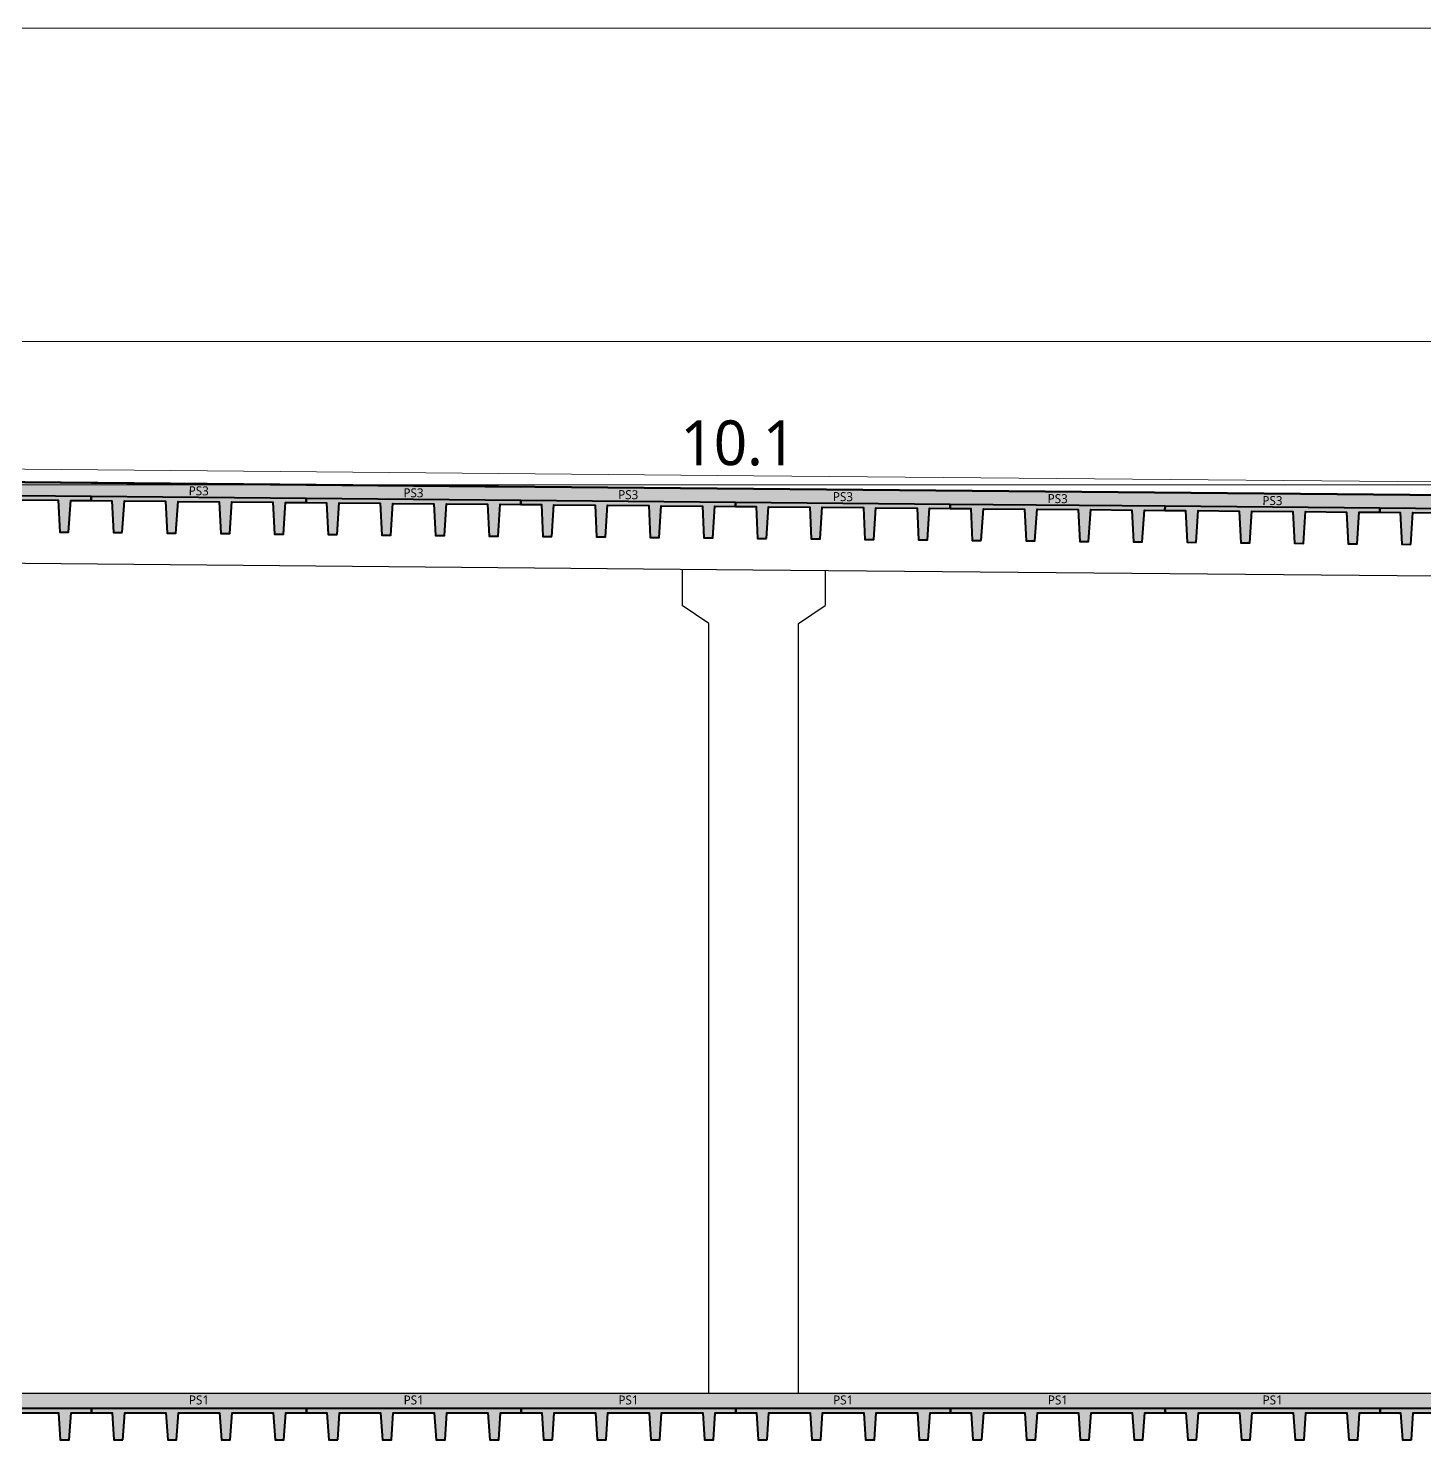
# Model space of a CAD drawing. Header units: millimetres. Extents: x 0 to 420000, y 0 to 297000.
# Drawn here: x 244904 to 260512, y 93930 to 109700 of the extents above; entities that cross this region are included whole.
import ezdxf
from ezdxf.enums import TextEntityAlignment as Align

# ---------------------------------------------------------------- set-up
doc = ezdxf.new("R2010")
doc.units = ezdxf.units.MM
for name, pattern in [('0731_main_plan$0$form_$0$y-Landschaft$0$_$1$20120914_Verkehrsflächen_Grün$0$20120628_xref - Gammel$1$3_H-GL_F1_U3 - Default$0${ Offset Lines }', [0]), ('CEN', [62, 60, -1, 0, -1]), ('HID', [2, 1.1, -0.9])]:
    doc.linetypes.add(name, pattern=pattern)
doc.layers.get('Defpoints').update_dxf_attribs({"color": 140})
doc.layers.add('1', color=3, linetype='Continuous')
doc.layers.add('A-CONC-SOLD', color=253, linetype='CEN')
for name, color, linetype, lineweight in [('A-AXIS-LINE', 1, 'CEN', 15), ('A-CONC-LIN1', 2, 'Continuous', 40), ('A-CONC-LIN2', 7, 'Continuous', 25), ('A-ELEV-LIN2', 7, 'Continuous', 25), ('A-ELEV-LIN3', 8, 'Continuous', 18), ('A-XXXX-FIN2', 6, 'Continuous', 20), ('A-XXXX-WAT1', 9, 'HID', 20)]:
    doc.layers.add(name, color=color, linetype=linetype, lineweight=lineweight)
doc.layers.add('A-XXXX-NPLT', color=144, linetype='Continuous', lineweight=15, plot=False)
doc.styles.add('맑은고딕', font='')
doc.styles.get('맑은고딕').set_extended_font_data('Malgun Gothic')

# ---------------------------------------------------------------- blocks, each defined once
blk = doc.blocks.new('axis(211208)')
at = {"layer": 'A-AXIS-LINE', "ltscale": 1000}
for p, q in [((4631788.1, -355868.7), (4955413.1, -355868.7)), ((4631788.1, -360968.7), (4955413.1, -360968.7)), ((4631788.1, -371118.7), (4955413.1, -371118.7))]:
    blk.add_line(p, q, dxfattribs=at)
blk = doc.blocks.new('PS3')
at = {"layer": 'A-CONC-SOLD'}
h = blk.add_hatch(color=256, dxfattribs=at)
h.dxf.hatch_style = 1
h.paths.add_polyline_path([(1200, 0), (-1200, 0), (-1200, -150), (1200, -150)])
h = blk.add_hatch(color=256, dxfattribs=at)
h.dxf.hatch_style = 1
h.paths.add_polyline_path([(-950, -550), (-850, -550), (-830, -195), (-370, -195), (-350, -550), (-250, -550), (-230, -195), (230, -195), (250, -550), (350, -550), (370, -195), (830, -195), (850, -550), (950, -550), (970, -195), (1200, -195), (1200, -150), (-1200, -150), (-1200, -195), (-970, -195)])
at = {"layer": 'A-CONC-LIN1', "color": 2, "linetype": '0731_main_plan$0$form_$0$y-Landschaft$0$_$1$20120914_Verkehrsflächen_Grün$0$20120628_xref - Gammel$1$3_H-GL_F1_U3 - Default$0${ Offset Lines }'}
blk.add_lwpolyline([(-850, -550), (-830, -195), (-370, -195), (-350, -550), (-250, -550), (-230, -195), (230, -195), (250, -550), (350, -550), (370, -195), (830, -195), (850, -550), (950, -550), (970, -195), (1200, -195), (1200, -150), (-1200, -150), (-1200, -195), (-970, -195), (-950, -550)], close=True, dxfattribs=at)
at = {"layer": 'A-CONC-LIN2'}
blk.add_line((-1200, 0), (1200, 0), dxfattribs=at)
at = {"layer": 'A-XXXX-NPLT', "style": '맑은고딕'}
blk.add_text('PS3', height=100, dxfattribs=at).set_placement((0, -75), align=Align.MIDDLE)
blk = doc.blocks.new('9층')
at = {"layer": '1'}
blk.add_lwpolyline([(4788325, -401119), (4801325, -401018), (4812324, -400918), (4823322, -401018), (4834327, -401118), (4845325, -401018), (4856324, -400918), (4867322, -401018), (4878322, -401119)], dxfattribs=at)
at = {"layer": 'A-CONC-LIN2'}
blk.add_lwpolyline([(4788325, -401109), (4801325, -401008), (4812324, -400908), (4823322, -401008), (4834327, -401108), (4845325, -401008), (4856324, -400908), (4867322, -401008), (4878024, -401106)], dxfattribs=at)
at = {"layer": 'A-ELEV-LIN2'}
for p, q in [((4822524, -401911), (4822524, -402318)), ((4824124, -401926), (4824124, -402318)), ((4822824, -402518), (4822524, -402318)), ((4823824, -402518), (4824124, -402318)), ((4822824, -411119), (4822824, -402518)), ((4823824, -411119), (4823824, -402518))]:
    blk.add_line(p, q, dxfattribs=at)
at = {"layer": 'A-ELEV-LIN2', "ltscale": 50}
blk.add_lwpolyline([(4788332, -402019), (4801333, -401918), (4812324, -401818), (4823314, -401918), (4834327, -402018), (4845333, -401918), (4856324, -401818), (4867314, -401918), (4878314, -402019)], dxfattribs=at)
at = {"layer": 'A-XXXX-FIN2'}
blk.add_lwpolyline([(4788324, -400969), (4801324, -400868), (4812324, -400768), (4823324, -400868), (4834327, -400968), (4845324, -400868), (4856324, -400768), (4867324, -400868), (4878224, -400968), (4878224, -401019), (4878424, -401019), (4878424, -400969), (4878544, -400969), (4878544, -401116)], dxfattribs=at)
at = {"layer": 'A-XXXX-WAT1', "ltscale": 50}
blk.add_lwpolyline([(4788325, -401114), (4801325, -401013), (4812324, -400913), (4823322, -401013), (4834327, -401113), (4845325, -401013), (4856324, -400913), (4867322, -401013), (4878024, -401111), (4878551, -401111), (4878569, -401093), (4878569, -400278), (4878589, -400269)], dxfattribs=at)
at = {"rotation": 359.479143625498}
for p in [(4814722, -400940), (4817122, -400962), (4819522, -400984), (4821922, -401005), (4824322, -401027), (4826722, -401049), (4829122, -401071), (4831522, -401093)]:
    blk.add_blockref('PS3', p, dxfattribs=at)
blk = doc.blocks.new('PS1')
at = {"layer": 'A-CONC-SOLD'}
h = blk.add_hatch(color=256, dxfattribs=at)
h.dxf.hatch_style = 1
h.paths.add_polyline_path([(2400, 0), (2400, -170), (0, -170), (0, 0)])
h = blk.add_hatch(color=256, dxfattribs=at)
h.dxf.hatch_style = 1
h.paths.add_polyline_path([(350, -520), (370, -220), (830, -220), (850, -520), (950, -520), (970, -220), (1430, -220), (1450, -520), (1550, -520), (1570, -220), (2030, -220), (2050, -520), (2150, -520), (2170, -220), (2400, -220), (2400, -170), (0, -170), (0, -220), (230, -220), (250, -520)])
at = {"layer": 'A-CONC-LIN1', "linetype": '0731_main_plan$0$form_$0$y-Landschaft$0$_$1$20120914_Verkehrsflächen_Grün$0$20120628_xref - Gammel$1$3_H-GL_F1_U3 - Default$0${ Offset Lines }'}
blk.add_lwpolyline([(350, -520), (370, -220), (830, -220), (850, -520), (950, -520), (970, -220), (1430, -220), (1450, -520), (1550, -520), (1570, -220), (2030, -220), (2050, -520), (2150, -520), (2170, -220), (2400, -220), (2400, -170), (0, -170), (0, -220), (230, -220), (250, -520)], close=True, dxfattribs=at)
at = {"layer": 'A-CONC-LIN2'}
blk.add_line((0, 0), (2400, 0), dxfattribs=at)
at = {"layer": 'A-XXXX-NPLT', "style": '맑은고딕'}
blk.add_text('PS1', height=100, dxfattribs=at).set_placement((1200, -75), align=Align.MIDDLE)
blk = doc.blocks.new('기준층')
for p in [(4813524, -401119), (4815924, -401119), (4818324, -401119), (4820724, -401119), (4823124, -401119), (4825524, -401119), (4827924, -401119), (4830324, -401119)]:
    blk.add_blockref('PS1', p)

msp = doc.modelspace()

# ---------------------------------------------------------------- linework, layer by layer
at = {"layer": 'A-ELEV-LIN3'}
msp.add_line((308683, 106200), (230662.5, 106200), dxfattribs=at)

# ---------------------------------------------------------------- block references
for name, p in [('9층', (-4570311.3, 505568.7)), ('기준층', (-4570311.3, 495568.7))]:
    msp.add_blockref(name, p)
at = {"layer": 'A-AXIS-LINE'}
msp.add_blockref('axis(211208)', (-4581588.1, 465568.7), dxfattribs=at)

# ---------------------------------------------------------------- texts
at = {"layer": 'Defpoints', "style": '맑은고딕'}
msp.add_text('10.1', height=500, dxfattribs=at).set_placement((252194.2, 104818.2))

doc.saveas('drawing.dxf')
